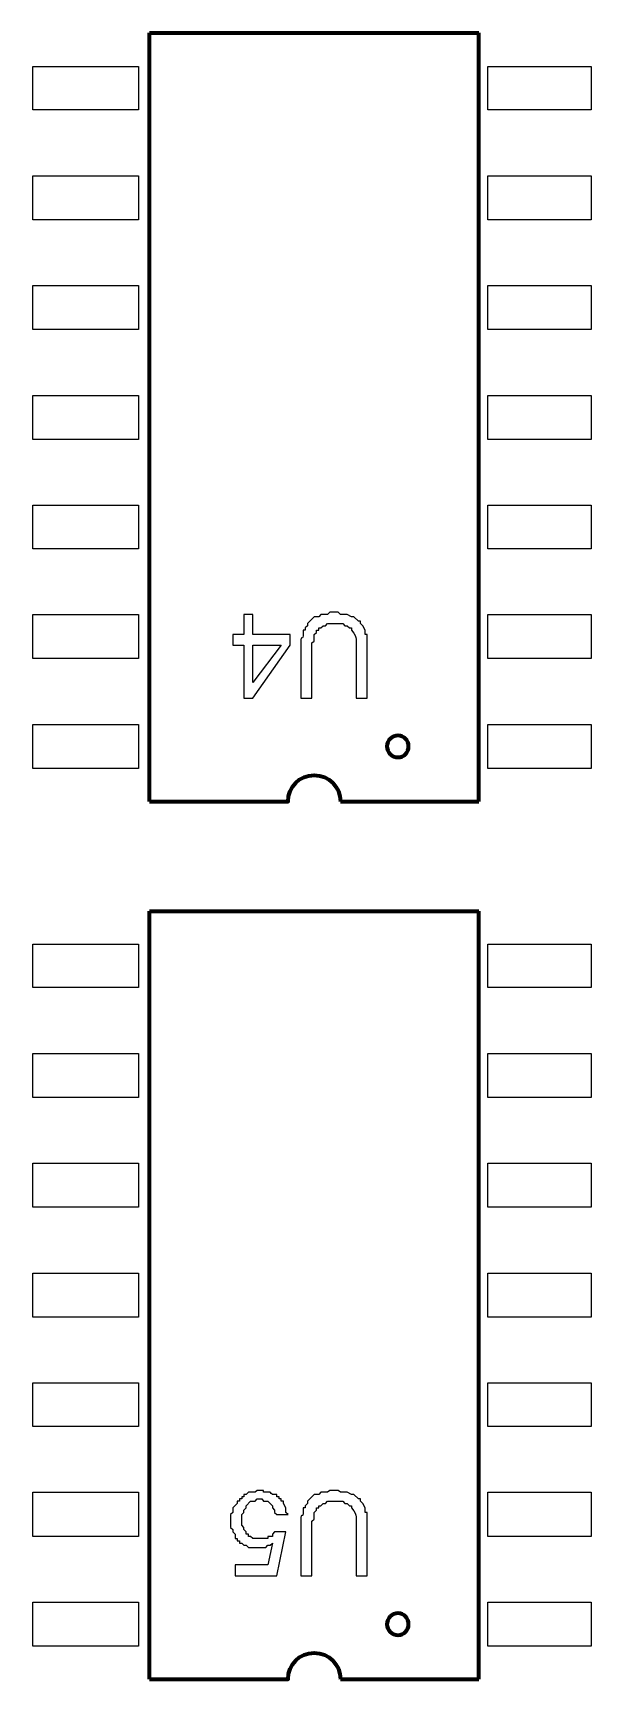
# Model space of a CAD drawing. Header units: millimetres. Extents: x -109 to -14.2, y -107.5 to -24.7.
# Drawn here: x -62.56 to -56.11, y -90.87 to -71.82 of the extents above; entities that cross this region are included whole.
import ezdxf

# ---------------------------------------------------------------- set-up
doc = ezdxf.new("R2010")
doc.units = ezdxf.units.MM
doc.header["$MEASUREMENT"] = 0
doc.layers.add('layer 1', color=7, linetype='Continuous')

msp = doc.modelspace()

# ---------------------------------------------------------------- linework, layer by layer
at = {"layer": 'layer 1', "color": 0, "lineweight": 70}
for points in [[(-61.213, -80.714), (-61.213, -80.714), (-61.213, -71.821), (-61.213, -71.821)], [(-61.213, -71.821), (-61.213, -71.821), (-57.405, -71.821), (-57.405, -71.821)], [(-57.405, -80.714), (-57.405, -80.714), (-57.405, -71.821), (-57.405, -71.821)], [(-61.213, -80.714), (-61.213, -80.714), (-59.638, -80.714), (-59.638, -80.714)], [(-59.006, -80.714), (-59.006, -80.714), (-57.405, -80.714), (-57.405, -80.714)], [(-61.213, -90.872), (-61.213, -90.872), (-61.213, -81.985), (-61.213, -81.985)], [(-61.213, -81.985), (-61.213, -81.985), (-57.405, -81.985), (-57.405, -81.985)], [(-57.405, -90.872), (-57.405, -90.872), (-57.405, -81.985), (-57.405, -81.985)], [(-61.213, -90.872), (-61.213, -90.872), (-59.638, -90.872), (-59.638, -90.872)], [(-59.006, -90.872), (-59.006, -90.872), (-57.405, -90.872), (-57.405, -90.872)]]:
    msp.add_open_spline(points, degree=3, dxfattribs=at)
at = {"layer": 'layer 1', "color": 0}
for points, knots in [([(-62.562, -72.208), (-62.562, -72.208), (-62.562, -72.712), (-62.562, -72.712), (-62.562, -72.712), (-62.562, -72.712), (-61.342, -72.712), (-61.342, -72.712), (-61.342, -72.712), (-61.342, -72.712), (-61.342, -72.208), (-61.342, -72.208), (-61.342, -72.208), (-61.342, -72.208), (-62.562, -72.208), (-62.562, -72.208)], [0, 0, 0, 0, 0.2, 0.2, 0.2, 0.2, 0.4, 0.4, 0.4, 0.4, 0.6, 0.6, 0.6, 0.6, 1, 1, 1, 1]), ([(-57.302, -72.208), (-57.302, -72.208), (-57.302, -72.712), (-57.302, -72.712), (-57.302, -72.712), (-57.302, -72.712), (-56.108, -72.712), (-56.108, -72.712), (-56.108, -72.712), (-56.108, -72.712), (-56.108, -72.208), (-56.108, -72.208), (-56.108, -72.208), (-56.108, -72.208), (-57.302, -72.208), (-57.302, -72.208)], [0, 0, 0, 0, 0.2, 0.2, 0.2, 0.2, 0.4, 0.4, 0.4, 0.4, 0.6, 0.6, 0.6, 0.6, 1, 1, 1, 1]), ([(-62.562, -73.473), (-62.562, -73.473), (-62.562, -73.983), (-62.562, -73.983), (-62.562, -73.983), (-62.562, -73.983), (-61.342, -73.983), (-61.342, -73.983), (-61.342, -73.983), (-61.342, -73.983), (-61.342, -73.473), (-61.342, -73.473), (-61.342, -73.473), (-61.342, -73.473), (-62.562, -73.473), (-62.562, -73.473)], [0, 0, 0, 0, 0.2, 0.2, 0.2, 0.2, 0.4, 0.4, 0.4, 0.4, 0.6, 0.6, 0.6, 0.6, 1, 1, 1, 1]), ([(-57.302, -73.473), (-57.302, -73.473), (-57.302, -73.983), (-57.302, -73.983), (-57.302, -73.983), (-57.302, -73.983), (-56.108, -73.983), (-56.108, -73.983), (-56.108, -73.983), (-56.108, -73.983), (-56.108, -73.473), (-56.108, -73.473), (-56.108, -73.473), (-56.108, -73.473), (-57.302, -73.473), (-57.302, -73.473)], [0, 0, 0, 0, 0.2, 0.2, 0.2, 0.2, 0.4, 0.4, 0.4, 0.4, 0.6, 0.6, 0.6, 0.6, 1, 1, 1, 1]), ([(-62.562, -74.744), (-62.562, -74.744), (-62.562, -75.254), (-62.562, -75.254), (-62.562, -75.254), (-62.562, -75.254), (-61.342, -75.254), (-61.342, -75.254), (-61.342, -75.254), (-61.342, -75.254), (-61.342, -74.744), (-61.342, -74.744), (-61.342, -74.744), (-61.342, -74.744), (-62.562, -74.744), (-62.562, -74.744)], [0, 0, 0, 0, 0.2, 0.2, 0.2, 0.2, 0.4, 0.4, 0.4, 0.4, 0.6, 0.6, 0.6, 0.6, 1, 1, 1, 1]), ([(-57.302, -74.744), (-57.302, -74.744), (-57.302, -75.254), (-57.302, -75.254), (-57.302, -75.254), (-57.302, -75.254), (-56.108, -75.254), (-56.108, -75.254), (-56.108, -75.254), (-56.108, -75.254), (-56.108, -74.744), (-56.108, -74.744), (-56.108, -74.744), (-56.108, -74.744), (-57.302, -74.744), (-57.302, -74.744)], [0, 0, 0, 0, 0.2, 0.2, 0.2, 0.2, 0.4, 0.4, 0.4, 0.4, 0.6, 0.6, 0.6, 0.6, 1, 1, 1, 1]), ([(-62.562, -76.016), (-62.562, -76.016), (-62.562, -76.526), (-62.562, -76.526), (-62.562, -76.526), (-62.562, -76.526), (-61.342, -76.526), (-61.342, -76.526), (-61.342, -76.526), (-61.342, -76.526), (-61.342, -76.016), (-61.342, -76.016), (-61.342, -76.016), (-61.342, -76.016), (-62.562, -76.016), (-62.562, -76.016)], [0, 0, 0, 0, 0.2, 0.2, 0.2, 0.2, 0.4, 0.4, 0.4, 0.4, 0.6, 0.6, 0.6, 0.6, 1, 1, 1, 1]), ([(-57.302, -76.016), (-57.302, -76.016), (-57.302, -76.526), (-57.302, -76.526), (-57.302, -76.526), (-57.302, -76.526), (-56.108, -76.526), (-56.108, -76.526), (-56.108, -76.526), (-56.108, -76.526), (-56.108, -76.016), (-56.108, -76.016), (-56.108, -76.016), (-56.108, -76.016), (-57.302, -76.016), (-57.302, -76.016)], [0, 0, 0, 0, 0.2, 0.2, 0.2, 0.2, 0.4, 0.4, 0.4, 0.4, 0.6, 0.6, 0.6, 0.6, 1, 1, 1, 1]), ([(-62.562, -77.287), (-62.562, -77.287), (-62.562, -77.79), (-62.562, -77.79), (-62.562, -77.79), (-62.562, -77.79), (-61.342, -77.79), (-61.342, -77.79), (-61.342, -77.79), (-61.342, -77.79), (-61.342, -77.287), (-61.342, -77.287), (-61.342, -77.287), (-61.342, -77.287), (-62.562, -77.287), (-62.562, -77.287)], [0, 0, 0, 0, 0.2, 0.2, 0.2, 0.2, 0.4, 0.4, 0.4, 0.4, 0.6, 0.6, 0.6, 0.6, 1, 1, 1, 1]), ([(-57.302, -77.287), (-57.302, -77.287), (-57.302, -77.79), (-57.302, -77.79), (-57.302, -77.79), (-57.302, -77.79), (-56.108, -77.79), (-56.108, -77.79), (-56.108, -77.79), (-56.108, -77.79), (-56.108, -77.287), (-56.108, -77.287), (-56.108, -77.287), (-56.108, -77.287), (-57.302, -77.287), (-57.302, -77.287)], [0, 0, 0, 0, 0.2, 0.2, 0.2, 0.2, 0.4, 0.4, 0.4, 0.4, 0.6, 0.6, 0.6, 0.6, 1, 1, 1, 1]), ([(-62.562, -78.552), (-62.562, -78.552), (-62.562, -79.062), (-62.562, -79.062), (-62.562, -79.062), (-62.562, -79.062), (-61.342, -79.062), (-61.342, -79.062), (-61.342, -79.062), (-61.342, -79.062), (-61.342, -78.552), (-61.342, -78.552), (-61.342, -78.552), (-61.342, -78.552), (-62.562, -78.552), (-62.562, -78.552)], [0, 0, 0, 0, 0.2, 0.2, 0.2, 0.2, 0.4, 0.4, 0.4, 0.4, 0.6, 0.6, 0.6, 0.6, 1, 1, 1, 1]), ([(-60.019, -78.552), (-60.019, -78.552), (-60.019, -78.784), (-60.019, -78.784), (-60.019, -78.784), (-60.019, -78.784), (-59.587, -78.784), (-59.587, -78.784), (-59.587, -78.784), (-59.587, -78.784), (-59.587, -78.907), (-59.587, -78.907), (-59.587, -78.907), (-59.587, -78.907), (-60.019, -79.52), (-60.019, -79.52), (-60.019, -79.52), (-60.019, -79.52), (-60.122, -79.52), (-60.122, -79.52), (-60.122, -79.52), (-60.122, -79.52), (-60.122, -78.907), (-60.122, -78.907), (-60.122, -78.907), (-60.122, -78.907), (-60.251, -78.907), (-60.251, -78.907), (-60.251, -78.907), (-60.251, -78.907), (-60.251, -78.784), (-60.251, -78.784), (-60.251, -78.784), (-60.251, -78.784), (-60.122, -78.784), (-60.122, -78.784), (-60.122, -78.784), (-60.122, -78.784), (-60.122, -78.552), (-60.122, -78.552), (-60.122, -78.552), (-60.122, -78.552), (-60.019, -78.552), (-60.019, -78.552)], [0, 0, 0, 0, 0.083333, 0.083333, 0.083333, 0.083333, 0.166667, 0.166667, 0.166667, 0.166667, 0.25, 0.25, 0.25, 0.25, 0.333333, 0.333333, 0.333333, 0.333333, 0.416667, 0.416667, 0.416667, 0.416667, 0.5, 0.5, 0.5, 0.5, 0.583333, 0.583333, 0.583333, 0.583333, 0.666667, 0.666667, 0.666667, 0.666667, 0.75, 0.75, 0.75, 0.75, 0.833333, 0.833333, 0.833333, 0.833333, 1, 1, 1, 1]), ([(-59.335, -79.52), (-59.335, -79.52), (-59.464, -79.52), (-59.464, -79.52), (-59.464, -79.52), (-59.464, -79.52), (-59.464, -78.959), (-59.464, -78.959), (-59.464, -78.959), (-59.475, -78.72), (-59.43, -78.897), (-59.438, -78.759), (-59.438, -78.759), (-59.438, -78.759), (-59.438, -78.733), (-59.438, -78.733), (-59.438, -78.733), (-59.438, -78.733), (-59.412, -78.733), (-59.412, -78.733), (-59.412, -78.733), (-59.412, -78.733), (-59.412, -78.707), (-59.412, -78.707), (-59.412, -78.707), (-59.412, -78.707), (-59.386, -78.681), (-59.386, -78.681), (-59.386, -78.681), (-59.386, -78.681), (-59.386, -78.655), (-59.386, -78.655), (-59.386, -78.655), (-59.386, -78.655), (-59.309, -78.578), (-59.309, -78.578), (-59.309, -78.578), (-59.309, -78.578), (-59.257, -78.578), (-59.257, -78.578), (-59.257, -78.578), (-59.257, -78.578), (-59.232, -78.552), (-59.232, -78.552), (-59.232, -78.552), (-59.232, -78.552), (-59.154, -78.552), (-59.154, -78.552), (-59.154, -78.552), (-59.154, -78.552), (-59.128, -78.526), (-59.128, -78.526), (-59.128, -78.526), (-59.128, -78.526), (-59.032, -78.526), (-59.032, -78.526), (-59.032, -78.526), (-59.032, -78.526), (-59.006, -78.552), (-59.006, -78.552), (-59.006, -78.552), (-59.006, -78.552), (-58.928, -78.552), (-58.928, -78.552), (-58.928, -78.552), (-58.928, -78.552), (-58.877, -78.578), (-58.877, -78.578), (-58.877, -78.578), (-58.877, -78.578), (-58.851, -78.578), (-58.851, -78.578), (-58.851, -78.578), (-58.851, -78.578), (-58.799, -78.629), (-58.799, -78.629), (-58.799, -78.629), (-58.799, -78.629), (-58.773, -78.629), (-58.773, -78.629), (-58.773, -78.629), (-58.773, -78.629), (-58.773, -78.655), (-58.773, -78.655), (-58.773, -78.655), (-58.773, -78.655), (-58.748, -78.681), (-58.748, -78.681), (-58.748, -78.681), (-58.748, -78.681), (-58.722, -78.733), (-58.722, -78.733), (-58.722, -78.733), (-58.722, -78.733), (-58.722, -78.784), (-58.722, -78.784), (-58.722, -78.784), (-58.722, -78.784), (-58.696, -78.784), (-58.696, -78.784), (-58.696, -78.784), (-58.696, -78.784), (-58.696, -78.81), (-58.696, -78.81), (-58.696, -78.81), (-58.696, -78.86), (-58.696, -78.909), (-58.696, -78.959), (-58.696, -78.959), (-58.696, -78.959), (-58.696, -79.52), (-58.696, -79.52), (-58.696, -79.52), (-58.696, -79.52), (-58.825, -79.52), (-58.825, -79.52), (-58.825, -79.52), (-58.825, -79.52), (-58.825, -78.959), (-58.825, -78.959), (-58.825, -78.959), (-58.832, -78.828), (-58.797, -78.841), (-58.877, -78.733), (-58.877, -78.733), (-58.877, -78.733), (-58.877, -78.707), (-58.877, -78.707), (-58.877, -78.707), (-58.877, -78.707), (-58.902, -78.707), (-58.902, -78.707), (-58.902, -78.707), (-58.902, -78.707), (-58.928, -78.681), (-58.928, -78.681), (-58.928, -78.681), (-58.928, -78.681), (-58.954, -78.681), (-58.954, -78.681), (-58.954, -78.681), (-58.954, -78.681), (-58.98, -78.655), (-58.98, -78.655), (-58.98, -78.655), (-58.98, -78.655), (-59.154, -78.655), (-59.154, -78.655), (-59.154, -78.655), (-59.154, -78.655), (-59.18, -78.681), (-59.18, -78.681), (-59.18, -78.681), (-59.18, -78.681), (-59.206, -78.681), (-59.206, -78.681), (-59.206, -78.681), (-59.206, -78.681), (-59.232, -78.707), (-59.232, -78.707), (-59.232, -78.707), (-59.232, -78.707), (-59.257, -78.707), (-59.257, -78.707), (-59.257, -78.707), (-59.257, -78.707), (-59.257, -78.733), (-59.257, -78.733), (-59.257, -78.733), (-59.257, -78.733), (-59.283, -78.733), (-59.283, -78.733), (-59.283, -78.733), (-59.283, -78.733), (-59.283, -78.759), (-59.283, -78.759), (-59.283, -78.759), (-59.283, -78.759), (-59.309, -78.784), (-59.309, -78.784), (-59.309, -78.784), (-59.309, -78.784), (-59.309, -78.862), (-59.309, -78.862), (-59.309, -78.862), (-59.309, -78.862), (-59.335, -78.881), (-59.335, -78.881), (-59.335, -78.881), (-59.335, -78.881), (-59.335, -78.959), (-59.335, -78.959), (-59.335, -78.959), (-59.335, -78.959), (-59.335, -79.52), (-59.335, -79.52)], [0, 0, 0, 0, 0.02, 0.02, 0.02, 0.02, 0.04, 0.04, 0.04, 0.04, 0.06, 0.06, 0.06, 0.06, 0.08, 0.08, 0.08, 0.08, 0.1, 0.1, 0.1, 0.1, 0.12, 0.12, 0.12, 0.12, 0.14, 0.14, 0.14, 0.14, 0.16, 0.16, 0.16, 0.16, 0.18, 0.18, 0.18, 0.18, 0.2, 0.2, 0.2, 0.2, 0.22, 0.22, 0.22, 0.22, 0.24, 0.24, 0.24, 0.24, 0.26, 0.26, 0.26, 0.26, 0.28, 0.28, 0.28, 0.28, 0.3, 0.3, 0.3, 0.3, 0.32, 0.32, 0.32, 0.32, 0.34, 0.34, 0.34, 0.34, 0.36, 0.36, 0.36, 0.36, 0.38, 0.38, 0.38, 0.38, 0.4, 0.4, 0.4, 0.4, 0.42, 0.42, 0.42, 0.42, 0.44, 0.44, 0.44, 0.44, 0.46, 0.46, 0.46, 0.46, 0.48, 0.48, 0.48, 0.48, 0.5, 0.5, 0.5, 0.5, 0.52, 0.52, 0.52, 0.52, 0.54, 0.54, 0.54, 0.54, 0.56, 0.56, 0.56, 0.56, 0.58, 0.58, 0.58, 0.58, 0.6, 0.6, 0.6, 0.6, 0.62, 0.62, 0.62, 0.62, 0.64, 0.64, 0.64, 0.64, 0.66, 0.66, 0.66, 0.66, 0.68, 0.68, 0.68, 0.68, 0.7, 0.7, 0.7, 0.7, 0.72, 0.72, 0.72, 0.72, 0.74, 0.74, 0.74, 0.74, 0.76, 0.76, 0.76, 0.76, 0.78, 0.78, 0.78, 0.78, 0.8, 0.8, 0.8, 0.8, 0.82, 0.82, 0.82, 0.82, 0.84, 0.84, 0.84, 0.84, 0.86, 0.86, 0.86, 0.86, 0.88, 0.88, 0.88, 0.88, 0.9, 0.9, 0.9, 0.9, 0.92, 0.92, 0.92, 0.92, 0.94, 0.94, 0.94, 0.94, 0.96, 0.96, 0.96, 0.96, 1, 1, 1, 1]), ([(-57.302, -78.552), (-57.302, -78.552), (-57.302, -79.062), (-57.302, -79.062), (-57.302, -79.062), (-57.302, -79.062), (-56.108, -79.062), (-56.108, -79.062), (-56.108, -79.062), (-56.108, -79.062), (-56.108, -78.552), (-56.108, -78.552), (-56.108, -78.552), (-56.108, -78.552), (-57.302, -78.552), (-57.302, -78.552)], [0, 0, 0, 0, 0.2, 0.2, 0.2, 0.2, 0.4, 0.4, 0.4, 0.4, 0.6, 0.6, 0.6, 0.6, 1, 1, 1, 1]), ([(-60.019, -78.907), (-60.019, -78.907), (-60.019, -79.339), (-60.019, -79.339), (-60.019, -79.339), (-60.019, -79.339), (-59.69, -78.907), (-59.69, -78.907), (-59.69, -78.907), (-59.69, -78.907), (-60.019, -78.907), (-60.019, -78.907)], [0, 0, 0, 0, 0.25, 0.25, 0.25, 0.25, 0.5, 0.5, 0.5, 0.5, 1, 1, 1, 1]), ([(-62.562, -79.823), (-62.562, -79.823), (-62.562, -80.333), (-62.562, -80.333), (-62.562, -80.333), (-62.562, -80.333), (-61.342, -80.333), (-61.342, -80.333), (-61.342, -80.333), (-61.342, -80.333), (-61.342, -79.823), (-61.342, -79.823), (-61.342, -79.823), (-61.342, -79.823), (-62.562, -79.823), (-62.562, -79.823)], [0, 0, 0, 0, 0.2, 0.2, 0.2, 0.2, 0.4, 0.4, 0.4, 0.4, 0.6, 0.6, 0.6, 0.6, 1, 1, 1, 1]), ([(-57.302, -79.823), (-57.302, -79.823), (-57.302, -80.333), (-57.302, -80.333), (-57.302, -80.333), (-57.302, -80.333), (-56.108, -80.333), (-56.108, -80.333), (-56.108, -80.333), (-56.108, -80.333), (-56.108, -79.823), (-56.108, -79.823), (-56.108, -79.823), (-56.108, -79.823), (-57.302, -79.823), (-57.302, -79.823)], [0, 0, 0, 0, 0.2, 0.2, 0.2, 0.2, 0.4, 0.4, 0.4, 0.4, 0.6, 0.6, 0.6, 0.6, 1, 1, 1, 1]), ([(-62.562, -82.366), (-62.562, -82.366), (-62.562, -82.869), (-62.562, -82.869), (-62.562, -82.869), (-62.562, -82.869), (-61.342, -82.869), (-61.342, -82.869), (-61.342, -82.869), (-61.342, -82.869), (-61.342, -82.366), (-61.342, -82.366), (-61.342, -82.366), (-61.342, -82.366), (-62.562, -82.366), (-62.562, -82.366)], [0, 0, 0, 0, 0.2, 0.2, 0.2, 0.2, 0.4, 0.4, 0.4, 0.4, 0.6, 0.6, 0.6, 0.6, 1, 1, 1, 1]), ([(-57.302, -82.366), (-57.302, -82.366), (-57.302, -82.869), (-57.302, -82.869), (-57.302, -82.869), (-57.302, -82.869), (-56.108, -82.869), (-56.108, -82.869), (-56.108, -82.869), (-56.108, -82.869), (-56.108, -82.366), (-56.108, -82.366), (-56.108, -82.366), (-56.108, -82.366), (-57.302, -82.366), (-57.302, -82.366)], [0, 0, 0, 0, 0.2, 0.2, 0.2, 0.2, 0.4, 0.4, 0.4, 0.4, 0.6, 0.6, 0.6, 0.6, 1, 1, 1, 1]), ([(-62.562, -83.631), (-62.562, -83.631), (-62.562, -84.141), (-62.562, -84.141), (-62.562, -84.141), (-62.562, -84.141), (-61.342, -84.141), (-61.342, -84.141), (-61.342, -84.141), (-61.342, -84.141), (-61.342, -83.631), (-61.342, -83.631), (-61.342, -83.631), (-61.342, -83.631), (-62.562, -83.631), (-62.562, -83.631)], [0, 0, 0, 0, 0.2, 0.2, 0.2, 0.2, 0.4, 0.4, 0.4, 0.4, 0.6, 0.6, 0.6, 0.6, 1, 1, 1, 1]), ([(-57.302, -83.631), (-57.302, -83.631), (-57.302, -84.141), (-57.302, -84.141), (-57.302, -84.141), (-57.302, -84.141), (-56.108, -84.141), (-56.108, -84.141), (-56.108, -84.141), (-56.108, -84.141), (-56.108, -83.631), (-56.108, -83.631), (-56.108, -83.631), (-56.108, -83.631), (-57.302, -83.631), (-57.302, -83.631)], [0, 0, 0, 0, 0.2, 0.2, 0.2, 0.2, 0.4, 0.4, 0.4, 0.4, 0.6, 0.6, 0.6, 0.6, 1, 1, 1, 1]), ([(-62.562, -84.902), (-62.562, -84.902), (-62.562, -85.412), (-62.562, -85.412), (-62.562, -85.412), (-62.562, -85.412), (-61.342, -85.412), (-61.342, -85.412), (-61.342, -85.412), (-61.342, -85.412), (-61.342, -84.902), (-61.342, -84.902), (-61.342, -84.902), (-61.342, -84.902), (-62.562, -84.902), (-62.562, -84.902)], [0, 0, 0, 0, 0.2, 0.2, 0.2, 0.2, 0.4, 0.4, 0.4, 0.4, 0.6, 0.6, 0.6, 0.6, 1, 1, 1, 1]), ([(-57.302, -84.902), (-57.302, -84.902), (-57.302, -85.412), (-57.302, -85.412), (-57.302, -85.412), (-57.302, -85.412), (-56.108, -85.412), (-56.108, -85.412), (-56.108, -85.412), (-56.108, -85.412), (-56.108, -84.902), (-56.108, -84.902), (-56.108, -84.902), (-56.108, -84.902), (-57.302, -84.902), (-57.302, -84.902)], [0, 0, 0, 0, 0.2, 0.2, 0.2, 0.2, 0.4, 0.4, 0.4, 0.4, 0.6, 0.6, 0.6, 0.6, 1, 1, 1, 1]), ([(-62.562, -86.174), (-62.562, -86.174), (-62.562, -86.683), (-62.562, -86.683), (-62.562, -86.683), (-62.562, -86.683), (-61.342, -86.683), (-61.342, -86.683), (-61.342, -86.683), (-61.342, -86.683), (-61.342, -86.174), (-61.342, -86.174), (-61.342, -86.174), (-61.342, -86.174), (-62.562, -86.174), (-62.562, -86.174)], [0, 0, 0, 0, 0.2, 0.2, 0.2, 0.2, 0.4, 0.4, 0.4, 0.4, 0.6, 0.6, 0.6, 0.6, 1, 1, 1, 1]), ([(-57.302, -86.174), (-57.302, -86.174), (-57.302, -86.683), (-57.302, -86.683), (-57.302, -86.683), (-57.302, -86.683), (-56.108, -86.683), (-56.108, -86.683), (-56.108, -86.683), (-56.108, -86.683), (-56.108, -86.174), (-56.108, -86.174), (-56.108, -86.174), (-56.108, -86.174), (-57.302, -86.174), (-57.302, -86.174)], [0, 0, 0, 0, 0.2, 0.2, 0.2, 0.2, 0.4, 0.4, 0.4, 0.4, 0.6, 0.6, 0.6, 0.6, 1, 1, 1, 1]), ([(-62.562, -87.445), (-62.562, -87.445), (-62.562, -87.948), (-62.562, -87.948), (-62.562, -87.948), (-62.562, -87.948), (-61.342, -87.948), (-61.342, -87.948), (-61.342, -87.948), (-61.342, -87.948), (-61.342, -87.445), (-61.342, -87.445), (-61.342, -87.445), (-61.342, -87.445), (-62.562, -87.445), (-62.562, -87.445)], [0, 0, 0, 0, 0.2, 0.2, 0.2, 0.2, 0.4, 0.4, 0.4, 0.4, 0.6, 0.6, 0.6, 0.6, 1, 1, 1, 1]), ([(-57.302, -87.445), (-57.302, -87.445), (-57.302, -87.948), (-57.302, -87.948), (-57.302, -87.948), (-57.302, -87.948), (-56.108, -87.948), (-56.108, -87.948), (-56.108, -87.948), (-56.108, -87.948), (-56.108, -87.445), (-56.108, -87.445), (-56.108, -87.445), (-56.108, -87.445), (-57.302, -87.445), (-57.302, -87.445)], [0, 0, 0, 0, 0.2, 0.2, 0.2, 0.2, 0.4, 0.4, 0.4, 0.4, 0.6, 0.6, 0.6, 0.6, 1, 1, 1, 1]), ([(-62.562, -88.71), (-62.562, -88.71), (-62.562, -89.22), (-62.562, -89.22), (-62.562, -89.22), (-62.562, -89.22), (-61.342, -89.22), (-61.342, -89.22), (-61.342, -89.22), (-61.342, -89.22), (-61.342, -88.71), (-61.342, -88.71), (-61.342, -88.71), (-61.342, -88.71), (-62.562, -88.71), (-62.562, -88.71)], [0, 0, 0, 0, 0.2, 0.2, 0.2, 0.2, 0.4, 0.4, 0.4, 0.4, 0.6, 0.6, 0.6, 0.6, 1, 1, 1, 1]), ([(-59.612, -88.968), (-59.612, -88.968), (-59.741, -88.968), (-59.741, -88.968), (-59.741, -88.968), (-59.741, -88.968), (-59.767, -88.942), (-59.767, -88.942), (-59.767, -88.942), (-59.767, -88.942), (-59.767, -88.916), (-59.767, -88.916), (-59.767, -88.916), (-59.767, -88.916), (-59.793, -88.89), (-59.793, -88.89), (-59.793, -88.89), (-59.793, -88.89), (-59.793, -88.865), (-59.793, -88.865), (-59.793, -88.865), (-59.793, -88.865), (-59.845, -88.813), (-59.845, -88.813), (-59.845, -88.813), (-59.845, -88.813), (-59.896, -88.813), (-59.896, -88.813), (-59.896, -88.813), (-59.896, -88.813), (-59.916, -88.787), (-59.916, -88.787), (-59.916, -88.787), (-59.916, -88.787), (-59.967, -88.787), (-59.967, -88.787), (-59.967, -88.787), (-59.967, -88.787), (-59.993, -88.813), (-59.993, -88.813), (-59.993, -88.813), (-59.993, -88.813), (-60.045, -88.813), (-60.045, -88.813), (-60.045, -88.813), (-60.045, -88.813), (-60.096, -88.865), (-60.096, -88.865), (-60.096, -88.865), (-60.096, -88.865), (-60.096, -88.89), (-60.096, -88.89), (-60.096, -88.89), (-60.096, -88.89), (-60.122, -88.916), (-60.122, -88.916), (-60.122, -88.916), (-60.122, -88.916), (-60.122, -88.942), (-60.122, -88.942), (-60.122, -88.942), (-60.122, -88.942), (-60.148, -88.968), (-60.148, -88.968), (-60.148, -88.968), (-60.148, -88.968), (-60.148, -89.091), (-60.148, -89.091), (-60.148, -89.091), (-60.148, -89.091), (-60.122, -89.116), (-60.122, -89.116), (-60.122, -89.116), (-60.122, -89.116), (-60.122, -89.142), (-60.122, -89.142), (-60.122, -89.142), (-60.122, -89.142), (-60.096, -89.168), (-60.096, -89.168), (-60.096, -89.168), (-60.096, -89.168), (-60.096, -89.194), (-60.096, -89.194), (-60.096, -89.194), (-60.096, -89.194), (-60.071, -89.194), (-60.071, -89.194), (-60.071, -89.194), (-60.071, -89.194), (-60.071, -89.22), (-60.071, -89.22), (-60.071, -89.22), (-60.071, -89.22), (-60.045, -89.22), (-60.045, -89.22), (-60.045, -89.22), (-60.045, -89.22), (-60.019, -89.245), (-60.019, -89.245), (-60.019, -89.245), (-60.019, -89.245), (-59.845, -89.245), (-59.845, -89.245), (-59.845, -89.245), (-59.845, -89.245), (-59.845, -89.22), (-59.845, -89.22), (-59.845, -89.22), (-59.845, -89.22), (-59.793, -89.22), (-59.793, -89.22), (-59.793, -89.22), (-59.793, -89.22), (-59.793, -89.194), (-59.793, -89.194), (-59.793, -89.194), (-59.793, -89.194), (-59.767, -89.168), (-59.767, -89.168), (-59.767, -89.168), (-59.767, -89.168), (-59.638, -89.168), (-59.638, -89.168), (-59.638, -89.168), (-59.638, -89.168), (-59.741, -89.678), (-59.741, -89.678), (-59.741, -89.678), (-59.741, -89.678), (-60.225, -89.678), (-60.225, -89.678), (-60.225, -89.678), (-60.225, -89.678), (-60.225, -89.549), (-60.225, -89.549), (-60.225, -89.549), (-60.225, -89.549), (-59.845, -89.549), (-59.845, -89.549), (-59.845, -89.549), (-59.845, -89.549), (-59.793, -89.297), (-59.793, -89.297), (-59.793, -89.297), (-59.793, -89.297), (-59.819, -89.323), (-59.819, -89.323), (-59.819, -89.323), (-59.819, -89.323), (-59.845, -89.323), (-59.845, -89.323), (-59.845, -89.323), (-59.845, -89.323), (-59.87, -89.349), (-59.87, -89.349), (-59.87, -89.349), (-59.87, -89.349), (-60.071, -89.349), (-60.071, -89.349), (-60.071, -89.349), (-60.071, -89.349), (-60.096, -89.323), (-60.096, -89.323), (-60.096, -89.323), (-60.096, -89.323), (-60.122, -89.323), (-60.122, -89.323), (-60.122, -89.323), (-60.122, -89.323), (-60.148, -89.297), (-60.148, -89.297), (-60.148, -89.297), (-60.148, -89.297), (-60.174, -89.297), (-60.174, -89.297), (-60.174, -89.297), (-60.174, -89.297), (-60.174, -89.271), (-60.174, -89.271), (-60.174, -89.271), (-60.174, -89.271), (-60.2, -89.271), (-60.2, -89.271), (-60.2, -89.271), (-60.2, -89.271), (-60.2, -89.245), (-60.2, -89.245), (-60.2, -89.245), (-60.2, -89.245), (-60.225, -89.245), (-60.225, -89.245), (-60.225, -89.245), (-60.225, -89.245), (-60.225, -89.194), (-60.225, -89.194), (-60.225, -89.194), (-60.225, -89.194), (-60.251, -89.168), (-60.251, -89.168), (-60.251, -89.168), (-60.251, -89.168), (-60.251, -89.142), (-60.251, -89.142), (-60.251, -89.142), (-60.251, -89.142), (-60.277, -89.116), (-60.277, -89.116), (-60.277, -89.116), (-60.277, -89.116), (-60.277, -88.968), (-60.277, -88.968), (-60.277, -88.968), (-60.277, -88.968), (-60.251, -88.942), (-60.251, -88.942), (-60.251, -88.942), (-60.251, -88.942), (-60.251, -88.89), (-60.251, -88.89), (-60.251, -88.89), (-60.251, -88.89), (-60.2, -88.839), (-60.2, -88.839), (-60.2, -88.839), (-60.2, -88.839), (-60.2, -88.813), (-60.2, -88.813), (-60.2, -88.813), (-60.2, -88.813), (-60.174, -88.813), (-60.174, -88.813), (-60.174, -88.813), (-60.174, -88.813), (-60.174, -88.787), (-60.174, -88.787), (-60.174, -88.787), (-60.174, -88.787), (-60.148, -88.787), (-60.148, -88.787), (-60.148, -88.787), (-60.148, -88.787), (-60.148, -88.761), (-60.148, -88.761), (-60.148, -88.761), (-60.148, -88.761), (-60.122, -88.761), (-60.122, -88.761), (-60.122, -88.761), (-60.122, -88.761), (-60.122, -88.736), (-60.122, -88.736), (-60.122, -88.736), (-60.122, -88.736), (-60.096, -88.736), (-60.096, -88.736), (-60.096, -88.736), (-60.096, -88.736), (-60.071, -88.71), (-60.071, -88.71), (-60.071, -88.71), (-60.071, -88.71), (-59.993, -88.71), (-59.993, -88.71), (-59.993, -88.71), (-59.993, -88.71), (-59.967, -88.69), (-59.967, -88.69), (-59.967, -88.69), (-59.967, -88.69), (-59.896, -88.69), (-59.896, -88.69), (-59.896, -88.69), (-59.896, -88.69), (-59.896, -88.71), (-59.896, -88.71), (-59.896, -88.71), (-59.896, -88.71), (-59.819, -88.71), (-59.819, -88.71), (-59.819, -88.71), (-59.819, -88.71), (-59.793, -88.736), (-59.793, -88.736), (-59.793, -88.736), (-59.793, -88.736), (-59.741, -88.736), (-59.741, -88.736), (-59.741, -88.736), (-59.741, -88.736), (-59.741, -88.761), (-59.741, -88.761), (-59.741, -88.761), (-59.741, -88.761), (-59.716, -88.761), (-59.716, -88.761), (-59.716, -88.761), (-59.716, -88.761), (-59.716, -88.787), (-59.716, -88.787), (-59.716, -88.787), (-59.716, -88.787), (-59.69, -88.787), (-59.69, -88.787), (-59.69, -88.787), (-59.69, -88.787), (-59.69, -88.813), (-59.69, -88.813), (-59.69, -88.813), (-59.69, -88.813), (-59.664, -88.813), (-59.664, -88.813), (-59.664, -88.813), (-59.664, -88.813), (-59.664, -88.839), (-59.664, -88.839), (-59.664, -88.839), (-59.664, -88.839), (-59.638, -88.89), (-59.638, -88.89), (-59.638, -88.89), (-59.638, -88.89), (-59.638, -88.942), (-59.638, -88.942), (-59.638, -88.942), (-59.638, -88.942), (-59.612, -88.968), (-59.612, -88.968)], [0, 0, 0, 0, 0.012048, 0.012048, 0.012048, 0.012048, 0.024096, 0.024096, 0.024096, 0.024096, 0.036145, 0.036145, 0.036145, 0.036145, 0.048193, 0.048193, 0.048193, 0.048193, 0.060241, 0.060241, 0.060241, 0.060241, 0.072289, 0.072289, 0.072289, 0.072289, 0.084337, 0.084337, 0.084337, 0.084337, 0.096386, 0.096386, 0.096386, 0.096386, 0.108434, 0.108434, 0.108434, 0.108434, 0.120482, 0.120482, 0.120482, 0.120482, 0.13253, 0.13253, 0.13253, 0.13253, 0.144578, 0.144578, 0.144578, 0.144578, 0.156627, 0.156627, 0.156627, 0.156627, 0.168675, 0.168675, 0.168675, 0.168675, 0.180723, 0.180723, 0.180723, 0.180723, 0.192771, 0.192771, 0.192771, 0.192771, 0.204819, 0.204819, 0.204819, 0.204819, 0.216867, 0.216867, 0.216867, 0.216867, 0.228916, 0.228916, 0.228916, 0.228916, 0.240964, 0.240964, 0.240964, 0.240964, 0.253012, 0.253012, 0.253012, 0.253012, 0.26506, 0.26506, 0.26506, 0.26506, 0.277108, 0.277108, 0.277108, 0.277108, 0.289157, 0.289157, 0.289157, 0.289157, 0.301205, 0.301205, 0.301205, 0.301205, 0.313253, 0.313253, 0.313253, 0.313253, 0.325301, 0.325301, 0.325301, 0.325301, 0.337349, 0.337349, 0.337349, 0.337349, 0.349398, 0.349398, 0.349398, 0.349398, 0.361446, 0.361446, 0.361446, 0.361446, 0.373494, 0.373494, 0.373494, 0.373494, 0.385542, 0.385542, 0.385542, 0.385542, 0.39759, 0.39759, 0.39759, 0.39759, 0.409639, 0.409639, 0.409639, 0.409639, 0.421687, 0.421687, 0.421687, 0.421687, 0.433735, 0.433735, 0.433735, 0.433735, 0.445783, 0.445783, 0.445783, 0.445783, 0.457831, 0.457831, 0.457831, 0.457831, 0.46988, 0.46988, 0.46988, 0.46988, 0.481928, 0.481928, 0.481928, 0.481928, 0.493976, 0.493976, 0.493976, 0.493976, 0.506024, 0.506024, 0.506024, 0.506024, 0.518072, 0.518072, 0.518072, 0.518072, 0.53012, 0.53012, 0.53012, 0.53012, 0.542169, 0.542169, 0.542169, 0.542169, 0.554217, 0.554217, 0.554217, 0.554217, 0.566265, 0.566265, 0.566265, 0.566265, 0.578313, 0.578313, 0.578313, 0.578313, 0.590361, 0.590361, 0.590361, 0.590361, 0.60241, 0.60241, 0.60241, 0.60241, 0.614458, 0.614458, 0.614458, 0.614458, 0.626506, 0.626506, 0.626506, 0.626506, 0.638554, 0.638554, 0.638554, 0.638554, 0.650602, 0.650602, 0.650602, 0.650602, 0.662651, 0.662651, 0.662651, 0.662651, 0.674699, 0.674699, 0.674699, 0.674699, 0.686747, 0.686747, 0.686747, 0.686747, 0.698795, 0.698795, 0.698795, 0.698795, 0.710843, 0.710843, 0.710843, 0.710843, 0.722892, 0.722892, 0.722892, 0.722892, 0.73494, 0.73494, 0.73494, 0.73494, 0.746988, 0.746988, 0.746988, 0.746988, 0.759036, 0.759036, 0.759036, 0.759036, 0.771084, 0.771084, 0.771084, 0.771084, 0.783133, 0.783133, 0.783133, 0.783133, 0.795181, 0.795181, 0.795181, 0.795181, 0.807229, 0.807229, 0.807229, 0.807229, 0.819277, 0.819277, 0.819277, 0.819277, 0.831325, 0.831325, 0.831325, 0.831325, 0.843373, 0.843373, 0.843373, 0.843374, 0.855422, 0.855422, 0.855422, 0.855422, 0.86747, 0.86747, 0.86747, 0.86747, 0.879518, 0.879518, 0.879518, 0.879518, 0.891566, 0.891566, 0.891566, 0.891566, 0.903614, 0.903614, 0.903614, 0.903614, 0.915663, 0.915663, 0.915663, 0.915663, 0.927711, 0.927711, 0.927711, 0.927711, 0.939759, 0.939759, 0.939759, 0.939759, 0.951807, 0.951807, 0.951807, 0.951807, 0.963855, 0.963855, 0.963855, 0.963855, 0.975904, 0.975904, 0.975904, 0.975904, 1, 1, 1, 1]), ([(-59.335, -89.678), (-59.335, -89.678), (-59.464, -89.678), (-59.464, -89.678), (-59.464, -89.678), (-59.464, -89.678), (-59.464, -89.116), (-59.464, -89.116), (-59.464, -89.116), (-59.475, -88.873), (-59.43, -89.058), (-59.438, -88.916), (-59.438, -88.916), (-59.438, -88.916), (-59.438, -88.89), (-59.438, -88.89), (-59.438, -88.89), (-59.438, -88.89), (-59.412, -88.89), (-59.412, -88.89), (-59.412, -88.89), (-59.412, -88.89), (-59.412, -88.865), (-59.412, -88.865), (-59.412, -88.865), (-59.412, -88.865), (-59.386, -88.839), (-59.386, -88.839), (-59.386, -88.839), (-59.386, -88.839), (-59.386, -88.813), (-59.386, -88.813), (-59.386, -88.813), (-59.386, -88.813), (-59.309, -88.736), (-59.309, -88.736), (-59.309, -88.736), (-59.309, -88.736), (-59.257, -88.736), (-59.257, -88.736), (-59.257, -88.736), (-59.257, -88.736), (-59.232, -88.71), (-59.232, -88.71), (-59.232, -88.71), (-59.232, -88.71), (-59.154, -88.71), (-59.154, -88.71), (-59.154, -88.71), (-59.154, -88.71), (-59.128, -88.69), (-59.128, -88.69), (-59.128, -88.69), (-59.128, -88.69), (-59.032, -88.69), (-59.032, -88.69), (-59.032, -88.69), (-59.032, -88.69), (-59.006, -88.71), (-59.006, -88.71), (-59.006, -88.71), (-59.006, -88.71), (-58.928, -88.71), (-58.928, -88.71), (-58.928, -88.71), (-58.928, -88.71), (-58.877, -88.736), (-58.877, -88.736), (-58.877, -88.736), (-58.877, -88.736), (-58.851, -88.736), (-58.851, -88.736), (-58.851, -88.736), (-58.851, -88.736), (-58.799, -88.787), (-58.799, -88.787), (-58.799, -88.787), (-58.799, -88.787), (-58.773, -88.787), (-58.773, -88.787), (-58.773, -88.787), (-58.773, -88.787), (-58.773, -88.813), (-58.773, -88.813), (-58.773, -88.813), (-58.773, -88.813), (-58.748, -88.839), (-58.748, -88.839), (-58.748, -88.839), (-58.748, -88.839), (-58.722, -88.89), (-58.722, -88.89), (-58.722, -88.89), (-58.722, -88.89), (-58.722, -88.942), (-58.722, -88.942), (-58.722, -88.942), (-58.722, -88.942), (-58.696, -88.942), (-58.696, -88.942), (-58.696, -88.942), (-58.696, -88.942), (-58.696, -88.968), (-58.696, -88.968), (-58.696, -88.968), (-58.696, -89.017), (-58.696, -89.067), (-58.696, -89.116), (-58.696, -89.116), (-58.696, -89.116), (-58.696, -89.678), (-58.696, -89.678), (-58.696, -89.678), (-58.696, -89.678), (-58.825, -89.678), (-58.825, -89.678), (-58.825, -89.678), (-58.825, -89.678), (-58.825, -89.116), (-58.825, -89.116), (-58.825, -89.116), (-58.832, -88.986), (-58.798, -88.998), (-58.877, -88.89), (-58.877, -88.89), (-58.877, -88.89), (-58.877, -88.865), (-58.877, -88.865), (-58.877, -88.865), (-58.877, -88.865), (-58.902, -88.865), (-58.902, -88.865), (-58.902, -88.865), (-58.902, -88.865), (-58.928, -88.839), (-58.928, -88.839), (-58.928, -88.839), (-58.928, -88.839), (-58.954, -88.839), (-58.954, -88.839), (-58.954, -88.839), (-58.954, -88.839), (-58.98, -88.813), (-58.98, -88.813), (-58.98, -88.813), (-58.98, -88.813), (-59.154, -88.813), (-59.154, -88.813), (-59.154, -88.813), (-59.154, -88.813), (-59.18, -88.839), (-59.18, -88.839), (-59.18, -88.839), (-59.18, -88.839), (-59.206, -88.839), (-59.206, -88.839), (-59.206, -88.839), (-59.206, -88.839), (-59.232, -88.865), (-59.232, -88.865), (-59.232, -88.865), (-59.232, -88.865), (-59.257, -88.865), (-59.257, -88.865), (-59.257, -88.865), (-59.257, -88.865), (-59.257, -88.89), (-59.257, -88.89), (-59.257, -88.89), (-59.257, -88.89), (-59.283, -88.89), (-59.283, -88.89), (-59.283, -88.89), (-59.283, -88.89), (-59.283, -88.916), (-59.283, -88.916), (-59.283, -88.916), (-59.283, -88.916), (-59.309, -88.942), (-59.309, -88.942), (-59.309, -88.942), (-59.309, -88.942), (-59.309, -89.02), (-59.309, -89.02), (-59.309, -89.02), (-59.309, -89.02), (-59.335, -89.045), (-59.335, -89.045), (-59.335, -89.045), (-59.335, -89.045), (-59.335, -89.116), (-59.335, -89.116), (-59.335, -89.116), (-59.335, -89.116), (-59.335, -89.678), (-59.335, -89.678)], [0, 0, 0, 0, 0.02, 0.02, 0.02, 0.02, 0.04, 0.04, 0.04, 0.04, 0.06, 0.06, 0.06, 0.06, 0.08, 0.08, 0.08, 0.08, 0.1, 0.1, 0.1, 0.1, 0.12, 0.12, 0.12, 0.12, 0.14, 0.14, 0.14, 0.14, 0.16, 0.16, 0.16, 0.16, 0.18, 0.18, 0.18, 0.18, 0.2, 0.2, 0.2, 0.2, 0.22, 0.22, 0.22, 0.22, 0.24, 0.24, 0.24, 0.24, 0.26, 0.26, 0.26, 0.26, 0.28, 0.28, 0.28, 0.28, 0.3, 0.3, 0.3, 0.3, 0.32, 0.32, 0.32, 0.32, 0.34, 0.34, 0.34, 0.34, 0.36, 0.36, 0.36, 0.36, 0.38, 0.38, 0.38, 0.38, 0.4, 0.4, 0.4, 0.4, 0.42, 0.42, 0.42, 0.42, 0.44, 0.44, 0.44, 0.44, 0.46, 0.46, 0.46, 0.46, 0.48, 0.48, 0.48, 0.48, 0.5, 0.5, 0.5, 0.5, 0.52, 0.52, 0.52, 0.52, 0.54, 0.54, 0.54, 0.54, 0.56, 0.56, 0.56, 0.56, 0.58, 0.58, 0.58, 0.58, 0.6, 0.6, 0.6, 0.6, 0.62, 0.62, 0.62, 0.62, 0.64, 0.64, 0.64, 0.64, 0.66, 0.66, 0.66, 0.66, 0.68, 0.68, 0.68, 0.68, 0.7, 0.7, 0.7, 0.7, 0.72, 0.72, 0.72, 0.72, 0.74, 0.74, 0.74, 0.74, 0.76, 0.76, 0.76, 0.76, 0.78, 0.78, 0.78, 0.78, 0.8, 0.8, 0.8, 0.8, 0.82, 0.82, 0.82, 0.82, 0.84, 0.84, 0.84, 0.84, 0.86, 0.86, 0.86, 0.86, 0.88, 0.88, 0.88, 0.88, 0.9, 0.9, 0.9, 0.9, 0.92, 0.92, 0.92, 0.92, 0.94, 0.94, 0.94, 0.94, 0.96, 0.96, 0.96, 0.96, 1, 1, 1, 1]), ([(-57.302, -88.71), (-57.302, -88.71), (-57.302, -89.22), (-57.302, -89.22), (-57.302, -89.22), (-57.302, -89.22), (-56.108, -89.22), (-56.108, -89.22), (-56.108, -89.22), (-56.108, -89.22), (-56.108, -88.71), (-56.108, -88.71), (-56.108, -88.71), (-56.108, -88.71), (-57.302, -88.71), (-57.302, -88.71)], [0, 0, 0, 0, 0.2, 0.2, 0.2, 0.2, 0.4, 0.4, 0.4, 0.4, 0.6, 0.6, 0.6, 0.6, 1, 1, 1, 1]), ([(-62.562, -89.981), (-62.562, -89.981), (-62.562, -90.491), (-62.562, -90.491), (-62.562, -90.491), (-62.562, -90.491), (-61.342, -90.491), (-61.342, -90.491), (-61.342, -90.491), (-61.342, -90.491), (-61.342, -89.981), (-61.342, -89.981), (-61.342, -89.981), (-61.342, -89.981), (-62.562, -89.981), (-62.562, -89.981)], [0, 0, 0, 0, 0.2, 0.2, 0.2, 0.2, 0.4, 0.4, 0.4, 0.4, 0.6, 0.6, 0.6, 0.6, 1, 1, 1, 1]), ([(-57.302, -89.981), (-57.302, -89.981), (-57.302, -90.491), (-57.302, -90.491), (-57.302, -90.491), (-57.302, -90.491), (-56.108, -90.491), (-56.108, -90.491), (-56.108, -90.491), (-56.108, -90.491), (-56.108, -89.981), (-56.108, -89.981), (-56.108, -89.981), (-56.108, -89.981), (-57.302, -89.981), (-57.302, -89.981)], [0, 0, 0, 0, 0.2, 0.2, 0.2, 0.2, 0.4, 0.4, 0.4, 0.4, 0.6, 0.6, 0.6, 0.6, 1, 1, 1, 1])]:
    msp.add_open_spline(points, degree=3, knots=knots, dxfattribs=at)
at = {"layer": 'layer 1', "color": 0, "lineweight": 80}
for points in [[(-58.218, -80.075), (-58.218, -80.146), (-58.27, -80.204), (-58.341, -80.204), (-58.341, -80.204), (-58.412, -80.204), (-58.47, -80.146), (-58.47, -80.075), (-58.47, -80.075), (-58.47, -80.01), (-58.412, -79.952), (-58.341, -79.952), (-58.341, -79.952), (-58.27, -79.952), (-58.218, -80.01), (-58.218, -80.075)], [(-58.218, -90.239), (-58.218, -90.304), (-58.27, -90.362), (-58.341, -90.362), (-58.341, -90.362), (-58.412, -90.362), (-58.47, -90.304), (-58.47, -90.239), (-58.47, -90.239), (-58.47, -90.168), (-58.412, -90.11), (-58.341, -90.11), (-58.341, -90.11), (-58.27, -90.11), (-58.218, -90.168), (-58.218, -90.239)]]:
    msp.add_open_spline(points, degree=3, knots=[0, 0, 0, 0, 0.2, 0.2, 0.2, 0.2, 0.4, 0.4, 0.4, 0.4, 0.6, 0.6, 0.6, 0.6, 1, 1, 1, 1], dxfattribs=at)
at = {"layer": 'layer 1', "color": 0, "lineweight": 70}
for points in [[(-59.638, -80.714), (-59.638, -80.714), (-59.612, -80.714), (-59.612, -80.714), (-59.612, -80.714), (-59.612, -80.546), (-59.477, -80.411), (-59.309, -80.411), (-59.309, -80.411), (-59.141, -80.411), (-59.006, -80.546), (-59.006, -80.714)], [(-59.638, -90.872), (-59.638, -90.872), (-59.612, -90.872), (-59.612, -90.872), (-59.612, -90.872), (-59.612, -90.704), (-59.477, -90.568), (-59.309, -90.568), (-59.309, -90.568), (-59.141, -90.568), (-59.006, -90.704), (-59.006, -90.872)]]:
    msp.add_open_spline(points, degree=3, knots=[0, 0, 0, 0, 0.25, 0.25, 0.25, 0.25, 0.5, 0.5, 0.5, 0.5, 1, 1, 1, 1], dxfattribs=at)

doc.saveas('drawing.dxf')
